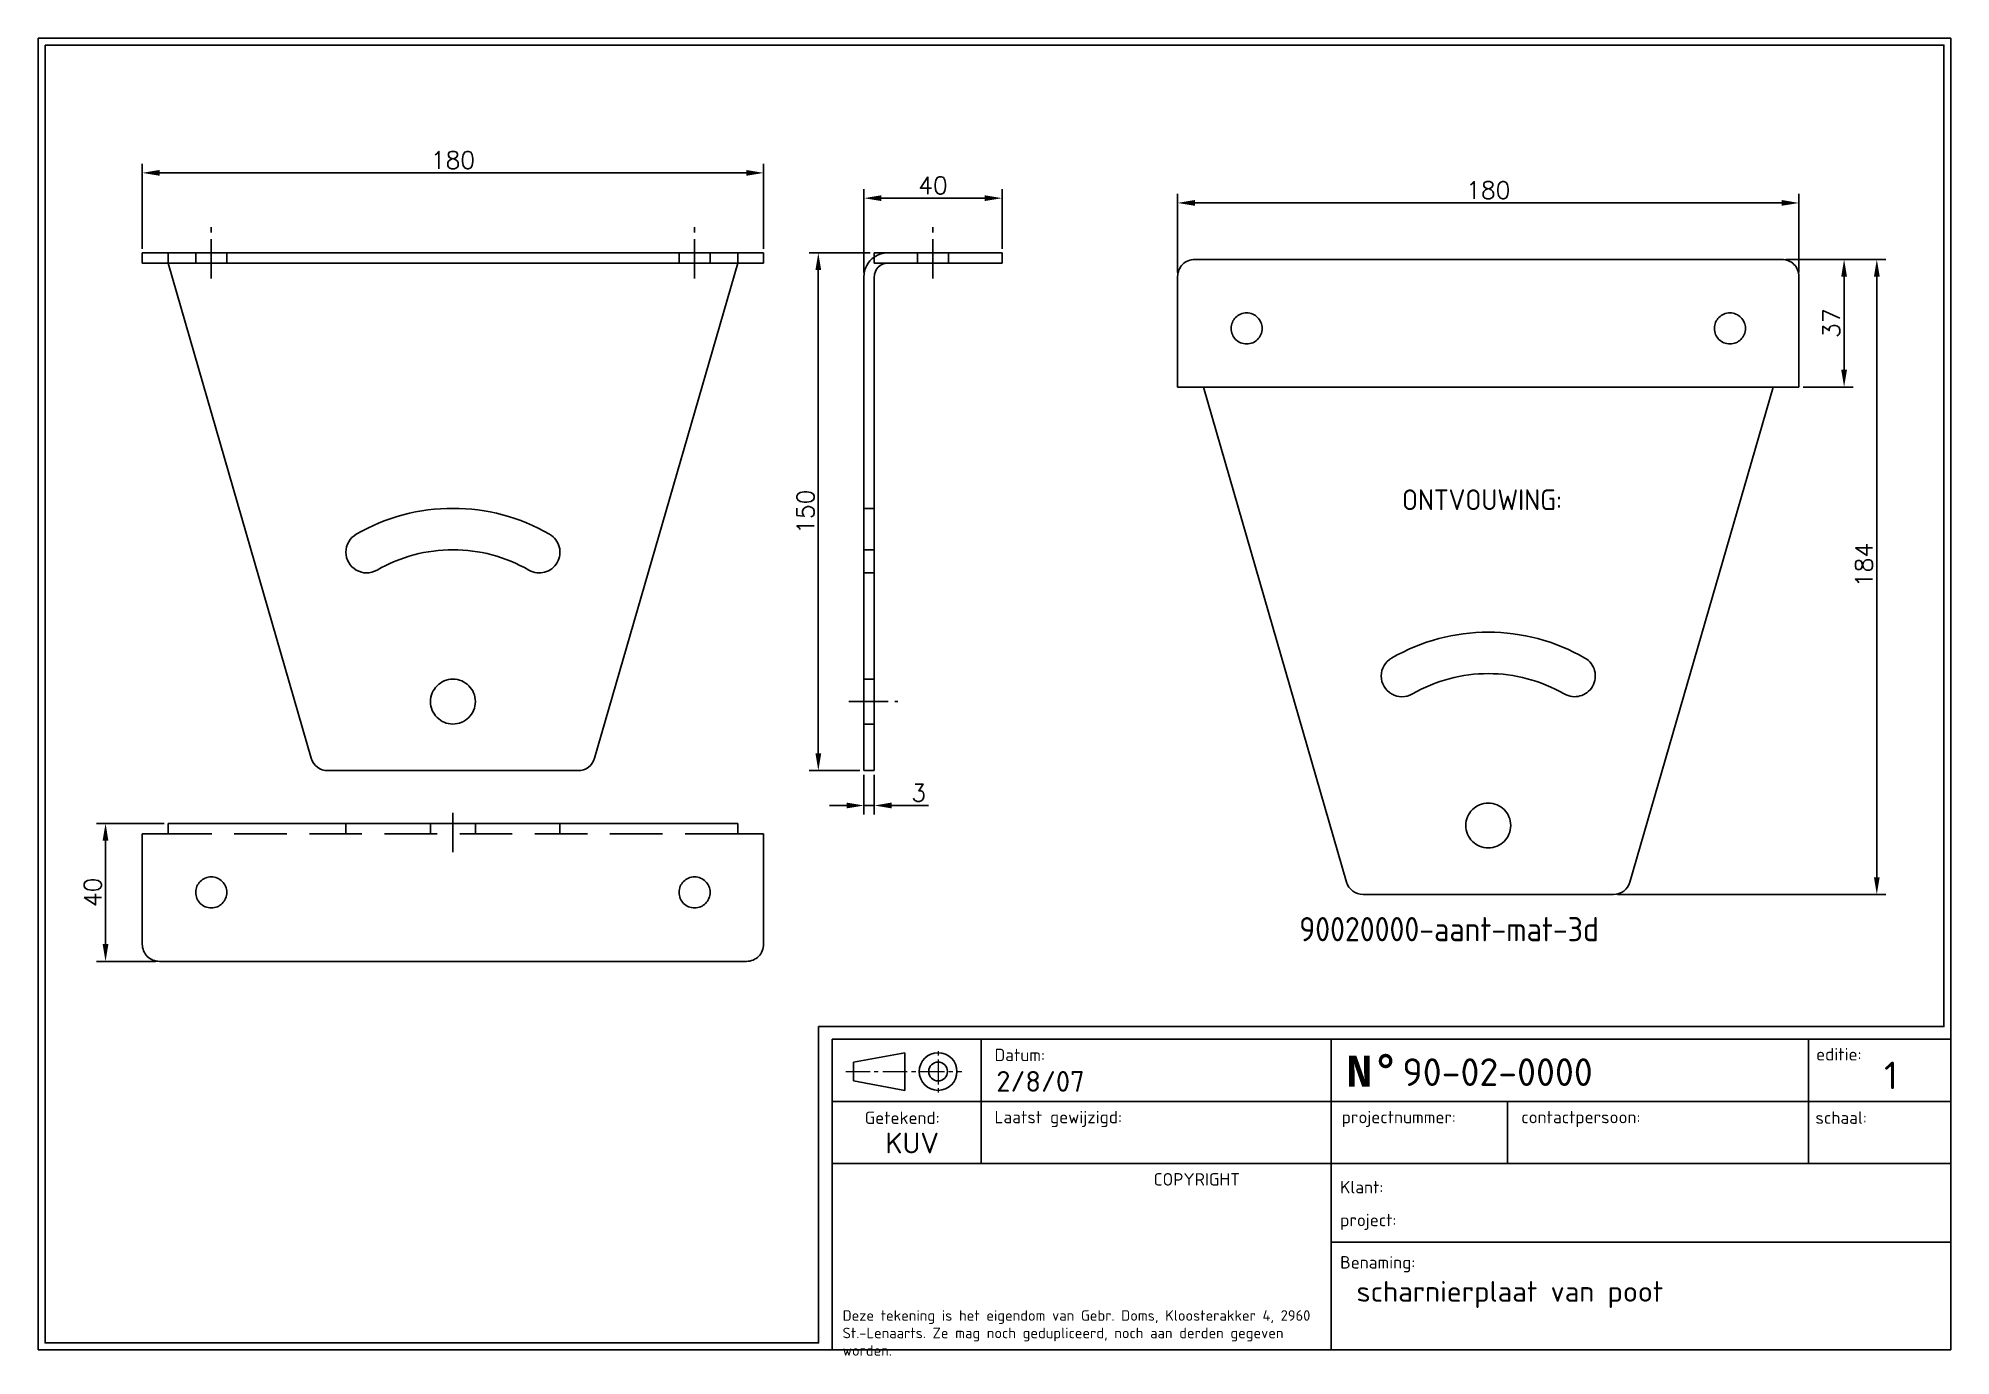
# Paper-space layout 'A4 Hor' of a CAD drawing. Extents: x 520 to 797, y 40 to 231.
# The model-space entities are those that its viewports show. They can reach past a viewport. Long polylines and large blocks are cut down to what shows.
import ezdxf
from ezdxf.enums import TextEntityAlignment as Align

# ---------------------------------------------------------------- set-up
doc = ezdxf.new("R2010")
doc.units = 0
doc.header["$LTSCALE"] = 0.15
doc.linetypes.add('Aslijn', pattern=[28.575, 19.05, -3.175, 3.175, -3.175])
doc.linetypes.add('Streeplijn', pattern=[10, 7, -3])
doc.layers.get('0').update_dxf_attribs({"linetype": 'CONTINUOUS'})
doc.layers.get('DEFPOINTS').update_dxf_attribs({"linetype": 'CONTINUOUS'})
for name, color, linetype in [('50VOL', 13, 'CONTINUOUS'), ('70VOL', 5, 'CONTINUOUS'), ('7A', 4, 'Aslijn'), ('AM_3', 6, 'Streeplijn'), ('BRANDLIJN', 93, 'CONTINUOUS')]:
    doc.layers.add(name, color=color, linetype=linetype)
doc.layers.add('View', color=9, linetype='CONTINUOUS', plot=False)
doc.styles.add('ISOCPEUR', font='isocpeur.ttf')
doc.styles.add('ROMAND', font='', dxfattribs={"height": 2})
doc.styles.add('ROMANS', font='romans.shx')
doc.styles.get("Standard").update_dxf_attribs({"font": 'isocp.shx'})
doc.styles.get('ROMAND').set_extended_font_data('romand.shx')
doc.dimstyles.new('1_OP_02$0', dxfattribs={"dimscale": 2, "dimtxt": 2.5, "dimasz": 2.5, "dimexe": 1.3, "dimexo": 0.6, "dimgap": 0.6, "dimtad": 1, "dimdec": 1, "dimdsep": 46, "dimtxsty": 'ROMANS', "dimcen": -1.5, "dimclrd": 150, "dimclre": 150, "dimclrt": 5, "dimadec": 0, "dimazin": 0, "dimtfac": 1, "dimtdec": 1, "dimtmove": 0, "dimatfit": 3, "dimfxl": 0, "dimtolj": 1, "dimtzin": 0, "dimarcsym": 0})

# ---------------------------------------------------------------- blocks, each defined once
blk = doc.blocks.new('ISO_A4')
for p, q in [((200, 287), (10, 287)), ((10, 287), (10, 10)), ((200, 10), (200, 287)), ((10, 10), (200, 10))]:
    blk.add_line(p, q)
blk = doc.blocks.new('titelhoek1')
for p, q in [((162.06, 45), (0.06, 45)), ((0.06, 45), (0.06, 0)), ((21.62, 45), (21.62, 36)), ((72.32, 0), (72.32, 45)), ((141.44, 45), (141.44, 36)), ((162.06, 45), (162.06, 0)), ((3.12, 41.69), (10.59, 43.05)), ((3.12, 41.69), (3.12, 38.96)), ((10.59, 43.05), (10.59, 37.59)), ((3.12, 38.96), (10.59, 37.59)), ((76.56, 36), (0.06, 36)), ((21.62, 36), (21.62, 27)), ((76.56, 36), (162.06, 36)), ((97.85, 36), (97.85, 27)), ((141.44, 36), (141.44, 27)), ((162.06, 27), (0.06, 27)), ((72.32, 15.59), (162.06, 15.59)), ((0.06, 0), (162.06, 0))]:
    blk.add_line(p, q)
at = {"lineweight": 9}
for p, q in [((15.39, 43.28), (15.39, 42.63)), ((15.39, 42.04), (15.39, 38.45)), ((2.04, 40.32), (5.55, 40.32)), ((6.12, 40.32), (6.72, 40.32)), ((7.37, 40.32), (10.93, 40.32)), ((11.55, 40.32), (12.15, 40.32)), ((12.78, 40.32), (16.31, 40.32)), ((16.96, 40.32), (17.53, 40.32)), ((18.15, 40.32), (18.81, 40.32)), ((15.39, 37.93), (15.39, 37.3))]:
    blk.add_line(p, q, dxfattribs=at)
for radius in [2.73, 1.36]:
    blk.add_circle((15.39, 40.32), radius)
at = {"style": 'ISOCPEUR'}
for s, p in [('Datum:', (23.56, 41.82)), ('editie:', (142.55, 41.92)), ('Getekend:', (4.75, 32.72)), ('Laatst gewijzigd:', (23.56, 32.82)), ('projectnummer:', (73.85, 32.82)), ('contactpersoon:', (99.86, 32.82)), ('schaal:', (142.46, 32.74)), ('COPYRIGHT ', (46.6, 23.8)), ('Klant:', (73.62, 22.67)), ('project:', (73.62, 17.91)), ('Benaming:', (73.62, 11.78))]:
    blk.add_text(s, height=1.8, dxfattribs=at).set_placement(p)
at = {"insert": (74.49, 42.64), "char_height": 4.5, "width": 5, "attachment_point": 1, "style": 'ROMAND'}
blk.add_mtext('{\\fMonospac821 BT|b1|i0|c0|p49;N°}', dxfattribs=at)
at = {"lineweight": 9, "insert": (1.56, 5.74), "char_height": 1.52, "width": 71.22, "attachment_point": 1, "style": 'ISOCPEUR'}
blk.add_mtext('Deze tekening is het eigendom van Gebr. Doms, Kloosterakker 4, 2960 St.-Lenaarts. Ze mag noch gedupliceerd, noch aan derden gegeven worden.', dxfattribs=at)
at = {"style": 'ISOCPEUR'}
for tag, height, p in [('TEKENINGNR', 4, (82.64, 37.03)), ('CREATING_DATE', 3, (23.82, 36.49)), ('MODIFICATION_TIME', 3, (23.82, 27.49)), ('PROJECTNR', 3, (73.74, 27.6)), ('CONTACTPERSOON', 3, (99.76, 27.6)), ('KLANTNAAM', 3, (82.92, 21.47)), ('PROJECTOMSCHRIJVING:', 3, (82.92, 16.68))]:
    blk.add_attdef(tag, text='', height=height, dxfattribs=at).set_placement(p, align=Align.BOTTOM_LEFT)
for tag, height, p in [('VERSIE', 4, (153.41, 36.56)), ('MADE_BY', 3, (11.64, 27.56)), ('SCHAAL', 3, (153.27, 27.56))]:
    blk.add_attdef(tag, text='', height=height, dxfattribs=at).set_placement(p, align=Align.BOTTOM_CENTER)
for tag, p in [('BENAMING1', (75.99, 6.97)), ('BENAMING2', (75.99, 2.97))]:
    blk.add_attdef(tag, p, '', height=3, dxfattribs=at)
blk = doc.blocks.new('*D1')
at = {"layer": '70VOL', "color": 150, "lineweight": -2}
for p, q in [((2913.36, 347.01), (2913.36, 371.17)), ((2948.36, 368.57), (2918.36, 368.57)), ((2953.36, 353.91), (2953.36, 371.17))]:
    blk.add_line(p, q, dxfattribs=at)
at = {"layer": '70VOL', "color": 150}
for points in [[(2918.36, 369.4), (2918.36, 367.73), (2913.36, 368.57)], [(2948.36, 369.4), (2948.36, 367.73), (2953.36, 368.57)]]:
    blk.add_solid(points, dxfattribs=at)
at = {"layer": 'DEFPOINTS', "color": 0}
for p in [(2913.36, 368.57), (2953.36, 352.71), (2913.36, 345.81)]:
    blk.add_point(p, dxfattribs=at)
at = {"layer": '70VOL', "color": 5, "insert": (2933.36, 372.27), "char_height": 5, "attachment_point": 5, "style": 'ROMANS'}
blk.add_mtext('\\A1;40', dxfattribs=at)
blk = doc.blocks.new('*D2')
at = {"layer": '70VOL', "color": 150, "lineweight": -2}
for p, q in [((2915.16, 352.71), (2897.54, 352.71)), ((2900.14, 347.71), (2900.14, 207.71)), ((2912.16, 202.71), (2897.54, 202.71))]:
    blk.add_line(p, q, dxfattribs=at)
at = {"layer": '70VOL', "color": 150}
for points in [[(2899.31, 347.71), (2900.98, 347.71), (2900.14, 352.71)], [(2899.31, 207.71), (2900.98, 207.71), (2900.14, 202.71)]]:
    blk.add_solid(points, dxfattribs=at)
at = {"layer": 'DEFPOINTS', "color": 0}
for p in [(2916.36, 352.71), (2900.14, 202.71), (2913.36, 202.71)]:
    blk.add_point(p, dxfattribs=at)
at = {"layer": '70VOL', "color": 5, "insert": (2896.44, 277.71), "char_height": 5, "attachment_point": 5, "rotation": 90, "style": 'ROMANS'}
blk.add_mtext('\\A1;150', dxfattribs=at)
blk = doc.blocks.new('*D3')
at = {"layer": '70VOL', "color": 150, "lineweight": -2}
for p, q in [((2913.36, 201.51), (2913.36, 190.02)), ((2916.36, 201.51), (2916.36, 190.02)), ((2908.36, 192.62), (2903.36, 192.62)), ((2913.36, 192.62), (2916.36, 192.62)), ((2921.36, 192.62), (2932.1, 192.62))]:
    blk.add_line(p, q, dxfattribs=at)
at = {"layer": '70VOL', "color": 150}
for points in [[(2908.36, 193.46), (2908.36, 191.79), (2913.36, 192.62)], [(2921.36, 193.46), (2921.36, 191.79), (2916.36, 192.62)]]:
    blk.add_solid(points, dxfattribs=at)
at = {"layer": 'DEFPOINTS', "color": 0}
for p in [(2913.36, 202.71), (2916.36, 202.71), (2916.36, 192.62)]:
    blk.add_point(p, dxfattribs=at)
at = {"layer": '70VOL', "color": 5, "insert": (2929.23, 196.32), "char_height": 5, "attachment_point": 5, "style": 'ROMANS'}
blk.add_mtext('\\A1;3', dxfattribs=at)
blk = doc.blocks.new('*D4')
at = {"layer": '70VOL', "color": 150, "lineweight": -2}
for p, q in [((2704.31, 353.91), (2704.31, 378.5)), ((2884.31, 353.91), (2884.31, 378.5)), ((2709.31, 375.9), (2879.31, 375.9))]:
    blk.add_line(p, q, dxfattribs=at)
at = {"layer": '70VOL', "color": 150}
for points in [[(2709.31, 376.73), (2709.31, 375.06), (2704.31, 375.9)], [(2879.31, 376.73), (2879.31, 375.06), (2884.31, 375.9)]]:
    blk.add_solid(points, dxfattribs=at)
at = {"layer": 'DEFPOINTS', "color": 0}
for p in [(2884.31, 375.9), (2704.31, 352.71), (2884.31, 352.71)]:
    blk.add_point(p, dxfattribs=at)
at = {"layer": '70VOL', "color": 5, "insert": (2794.31, 379.6), "char_height": 5, "attachment_point": 5, "style": 'ROMANS'}
blk.add_mtext('\\A1;180', dxfattribs=at)
blk = doc.blocks.new('*D5')
at = {"layer": '70VOL', "color": 150, "lineweight": -2}
for p, q in [((2710.61, 187.45), (2691.07, 187.45)), ((2693.67, 182.45), (2693.67, 152.45)), ((2708.11, 147.45), (2691.07, 147.45))]:
    blk.add_line(p, q, dxfattribs=at)
at = {"layer": '70VOL', "color": 150}
for points in [[(2692.83, 182.45), (2694.5, 182.45), (2693.67, 187.45)], [(2692.83, 152.45), (2694.5, 152.45), (2693.67, 147.45)]]:
    blk.add_solid(points, dxfattribs=at)
at = {"layer": 'DEFPOINTS', "color": 0}
for p in [(2711.81, 187.45), (2693.67, 147.45), (2709.31, 147.45)]:
    blk.add_point(p, dxfattribs=at)
at = {"layer": '70VOL', "color": 5, "insert": (2689.97, 167.45), "char_height": 5, "attachment_point": 5, "rotation": 90, "style": 'ROMANS'}
blk.add_mtext('\\A1;40', dxfattribs=at)
blk = doc.blocks.new('*D6')
at = {"layer": '70VOL', "color": 150, "lineweight": -2}
for p, q in [((3004.22, 347.04), (3004.22, 369.79)), ((3009.22, 367.19), (3179.22, 367.19)), ((3184.22, 347.04), (3184.22, 369.79))]:
    blk.add_line(p, q, dxfattribs=at)
at = {"layer": '70VOL', "color": 150}
for points in [[(3009.22, 368.03), (3009.22, 366.36), (3004.22, 367.19)], [(3179.22, 368.03), (3179.22, 366.36), (3184.22, 367.19)]]:
    blk.add_solid(points, dxfattribs=at)
at = {"layer": 'DEFPOINTS', "color": 0}
for p in [(3184.22, 367.19), (3004.22, 345.84), (3184.22, 345.84)]:
    blk.add_point(p, dxfattribs=at)
at = {"layer": '70VOL', "color": 5, "insert": (3094.22, 370.89), "char_height": 5, "attachment_point": 5, "style": 'ROMANS'}
blk.add_mtext('\\A1;180', dxfattribs=at)
blk = doc.blocks.new('*D7')
at = {"layer": '70VOL', "color": 150, "lineweight": -2}
for p, q in [((3180.42, 350.84), (3209.36, 350.84)), ((3206.76, 345.84), (3206.76, 171.83)), ((3131.66, 166.83), (3209.36, 166.83))]:
    blk.add_line(p, q, dxfattribs=at)
at = {"layer": '70VOL', "color": 150}
for points in [[(3205.93, 345.84), (3207.6, 345.84), (3206.76, 350.84)], [(3205.93, 171.83), (3207.6, 171.83), (3206.76, 166.83)]]:
    blk.add_solid(points, dxfattribs=at)
at = {"layer": 'DEFPOINTS', "color": 0}
for p in [(3179.22, 350.84), (3130.46, 166.83), (3206.76, 166.83)]:
    blk.add_point(p, dxfattribs=at)
at = {"layer": '70VOL', "color": 5, "insert": (3203.06, 262.29), "char_height": 5, "attachment_point": 5, "rotation": 90, "style": 'ROMANS'}
blk.add_mtext('\\A1;184', dxfattribs=at)
blk = doc.blocks.new('*D8')
at = {"layer": '70VOL', "color": 150, "lineweight": -2}
for p, q in [((3180.42, 350.84), (3199.89, 350.84)), ((3197.29, 345.84), (3197.29, 318.84)), ((3185.42, 313.84), (3199.89, 313.84))]:
    blk.add_line(p, q, dxfattribs=at)
at = {"layer": '70VOL', "color": 150}
for points in [[(3196.45, 345.84), (3198.12, 345.84), (3197.29, 350.84)], [(3196.45, 318.84), (3198.12, 318.84), (3197.29, 313.84)]]:
    blk.add_solid(points, dxfattribs=at)
at = {"layer": 'DEFPOINTS', "color": 0}
for p in [(3179.22, 350.84), (3184.22, 313.84), (3197.29, 313.84)]:
    blk.add_point(p, dxfattribs=at)
at = {"layer": '70VOL', "color": 5, "insert": (3193.59, 332.34), "char_height": 5, "attachment_point": 5, "rotation": 90, "style": 'ROMANS'}
blk.add_mtext('\\A1;37', dxfattribs=at)

msp = doc.modelspace()

# ---------------------------------------------------------------- linework, layer by layer
at = {"layer": '50VOL'}
for p, q in [((2704.31, 352.71), (2709.31, 352.71)), ((2704.31, 352.71), (2704.31, 349.71)), ((2709.31, 349.71), (2704.31, 349.71)), ((2879.31, 352.71), (2709.31, 352.71)), ((2879.31, 349.71), (2709.31, 349.71)), ((2753.26, 206.32), (2711.81, 349.71)), ((2711.81, 349.71), (2711.81, 349.71)), ((2876.81, 349.71), (2835.35, 206.32)), ((2876.81, 349.71), (2876.81, 349.71)), ((2879.31, 352.71), (2884.31, 352.71)), ((2884.31, 349.71), (2879.31, 349.71)), ((2884.31, 349.71), (2884.31, 352.71)), ((2948.36, 352.71), (2916.36, 352.71)), ((2916.36, 349.71), (2916.36, 352.71)), ((2948.36, 349.71), (2916.36, 349.71)), ((2948.36, 352.71), (2953.36, 352.71)), ((2953.36, 349.71), (2948.36, 349.71)), ((2953.36, 349.71), (2953.36, 352.71)), ((3179.22, 350.84), (3009.22, 350.84)), ((2913.36, 206.32), (2913.36, 345.81)), ((2916.36, 206.32), (2916.36, 345.81)), ((3004.22, 345.84), (3004.22, 313.84)), ((3184.22, 313.84), (3184.22, 345.84)), ((3004.22, 313.84), (3011.72, 313.84)), ((3011.72, 313.84), (3011.72, 313.84)), ((3011.72, 313.84), (3011.72, 313.84)), ((3011.72, 313.84), (3011.72, 313.83)), ((3176.72, 313.83), (3011.72, 313.84)), ((3011.72, 313.83), (3053.17, 170.45)), ((3135.26, 170.45), (3176.72, 313.83)), ((3176.72, 313.83), (3176.72, 313.84)), ((3176.72, 313.84), (3176.72, 313.84)), ((3176.72, 313.84), (3176.72, 313.84)), ((3176.72, 313.84), (3184.22, 313.84)), ((2913.36, 202.71), (2913.36, 206.32)), ((2916.36, 206.32), (2916.36, 202.71)), ((2830.55, 202.71), (2758.06, 202.71)), ((2913.36, 202.71), (2916.36, 202.71)), ((2711.81, 184.44), (2704.31, 184.44)), ((2704.31, 152.45), (2704.31, 184.44)), ((2711.81, 187.45), (2876.81, 187.45)), ((2711.81, 184.45), (2711.81, 187.45)), ((2711.81, 184.45), (2711.81, 184.44)), ((2711.81, 184.45), (2711.81, 184.45)), ((2876.81, 184.45), (2876.81, 187.45)), ((2876.81, 184.44), (2876.81, 184.45)), ((2876.81, 184.45), (2876.81, 184.45)), ((2884.31, 184.44), (2876.81, 184.44)), ((2884.31, 184.44), (2884.31, 152.45)), ((3057.97, 166.83), (3130.46, 166.83)), ((2879.31, 147.45), (2709.31, 147.45))]:
    msp.add_line(p, q, dxfattribs=at)
for centre, radius in [((3024.22, 330.84), 4.5), ((3164.22, 330.84), 4.5), ((2794.31, 222.71), 6.5), ((3094.22, 186.83), 6.5), ((2724.31, 167.45), 4.5), ((2864.31, 167.45), 4.5)]:
    msp.add_circle(centre, radius, dxfattribs=at)
for centre, radius, start, end in [((2920.26, 345.81), 6.9, 124.4174, 180), ((2920.26, 345.81), 3.9, 90, 180), ((3009.22, 345.84), 5, 90, 180), ((3179.22, 345.84), 5, 0, 90), ((2794.31, 222.71), 56, 60, 120), ((2769.31, 266.01), 6, 120, 300), ((2794.31, 222.71), 44, 60, 120), ((2819.31, 266.01), 6, 240, 60), ((3094.22, 186.83), 56, 60, 120), ((3069.22, 230.14), 6, 120, 300), ((3119.22, 230.14), 6, 240, 60), ((3094.22, 186.83), 44, 60, 120), ((2758.06, 207.71), 5, 196.1254, 270), ((2830.55, 207.71), 5, 270, 343.8746), ((3057.97, 171.83), 5, 196.1254, 270), ((3130.46, 171.83), 5, 270, 343.8746), ((2709.31, 152.45), 5, 180, 270), ((2879.31, 152.45), 5, 270, 0)]:
    msp.add_arc(centre, radius, start, end, dxfattribs=at)
at = {"layer": '7A'}
for p, q in [((2724.31, 345.29), (2724.31, 360.16)), ((2864.31, 345.29), (2864.31, 360.16)), ((2933.36, 345.29), (2933.36, 360.16)), ((2908.97, 222.71), (2923.15, 222.71)), ((2794.31, 190.51), (2794.31, 178.92))]:
    msp.add_line(p, q, dxfattribs=at)
at = {"layer": 'AM_3', "ltscale": 3.628447}
for p, q in [((2711.81, 352.71), (2711.81, 349.71)), ((2711.81, 349.71), (2711.81, 352.71)), ((2719.81, 349.71), (2719.81, 352.71)), ((2728.81, 349.71), (2728.81, 352.71)), ((2859.81, 352.71), (2859.81, 349.71)), ((2868.81, 352.71), (2868.81, 349.71)), ((2876.81, 349.71), (2876.81, 352.71)), ((2876.81, 349.71), (2876.81, 352.71)), ((2928.86, 349.71), (2928.86, 352.71)), ((2937.86, 349.71), (2937.86, 352.71)), ((2913.36, 278.71), (2916.36, 278.71)), ((2913.36, 266.71), (2916.36, 266.71)), ((2913.36, 260.01), (2916.36, 260.01)), ((2913.36, 229.21), (2916.36, 229.21)), ((2913.36, 216.21), (2916.36, 216.21)), ((2763.31, 187.45), (2763.31, 184.45)), ((2787.81, 187.45), (2787.81, 184.45)), ((2800.81, 187.45), (2800.81, 184.45)), ((2825.31, 187.45), (2825.31, 184.45))]:
    msp.add_line(p, q, dxfattribs=at)
at = {"layer": 'AM_3', "ltscale": 3.628434}
msp.add_line((2876.81, 184.45), (2711.81, 184.45), dxfattribs=at)
at = {"layer": 'AM_3'}
msp.add_arc((2920.26, 345.81), 6.9, 90, 124.4174, dxfattribs=at)

# ---------------------------------------------------------------- texts
at = {"layer": '70VOL'}
msp.add_text('ONTVOUWING:', height=6, dxfattribs=at).set_placement((3069.21, 278.19))
at = {"layer": 'BRANDLIJN', "ltscale": 0.05}
msp.add_text('90020000-aant-mat-3d', height=7, dxfattribs=at).set_placement((3039.45, 153.29, 10.81))

# ---------------------------------------------------------------- dimensions: what is measured, and where the dimension line sits
at = {"layer": '70VOL'}
for base, p1, p2, picture, middle in [((2884.31, 375.9), (2704.31, 352.71), (2884.31, 352.71), '*D4', (2794.31, 379.6)), ((2913.36, 368.57), (2953.36, 352.71), (2913.36, 345.81), '*D1', (2933.36, 372.27)), ((3184.22, 367.19), (3004.22, 345.84), (3184.22, 345.84), '*D6', (3094.22, 370.89)), ((2916.36, 192.62), (2913.36, 202.71), (2916.36, 202.71), '*D3', (2929.23, 196.32))]:
    dim = msp.add_linear_dim(base=base, p1=p1, p2=p2, dimstyle='1_OP_02$0', dxfattribs=at)
    dim.commit()
    dim.dimension.update_dxf_attribs({"geometry": picture, "text_midpoint": middle})
for base, p1, p2, picture, middle in [((2900.14, 202.71), (2916.36, 352.71), (2913.36, 202.71), '*D2', (2896.44, 277.71)), ((3197.29, 313.84), (3179.22, 350.84), (3184.22, 313.84), '*D8', (3193.59, 332.34))]:
    dim = msp.add_linear_dim(base=base, p1=p1, p2=p2, angle=90, dimstyle='1_OP_02$0', dxfattribs=at)
    dim.commit()
    dim.dimension.update_dxf_attribs({"geometry": picture, "text_midpoint": middle})
for base, p1, p2, picture, middle in [((3206.76, 166.83), (3179.22, 350.84), (3130.46, 166.83), '*D7', (3206.76, 262.29)), ((2693.67, 147.45), (2711.81, 187.45), (2709.31, 147.45), '*D5', (2693.67, 167.45))]:
    dim = msp.add_linear_dim(base=base, p1=p1, p2=p2, angle=90, dimstyle='1_OP_02$0', dxfattribs=at)
    dim.commit()
    dim.dimension.update_dxf_attribs({"geometry": picture, "text_midpoint": middle, "dimtype": 160})

psp = doc.layouts.new('A4 Hor')

# ---------------------------------------------------------------- linework, layer by layer
at = {"layer": 'View'}
psp.add_lwpolyline([(520.54, 230.06), (795.54, 230.06), (795.54, 87.89), (632.57, 87.89), (632.57, 42.06), (520.54, 42.06), (520.54, 230.06)], close=True, dxfattribs=at)

# ---------------------------------------------------------------- block references
at = {"lineweight": 0, "rotation": 270}
psp.add_blockref('ISO_A4', (509.54, 241.06), dxfattribs=at)
psp.add_blockref('titelhoek1', (634.48, 41.06)).add_auto_attribs({'TEKENINGNR': '90-02-0000', 'BENAMING1': 'scharnierplaat van poot', 'CREATING_DATE': '2/8/07', 'MADE_BY': 'KUV', 'VERSIE': '1'})

# ---------------------------------------------------------------- viewports
at = {"layer": 'View'}
vp = psp.add_viewport(center=(658.04, 136.06), size=(275, 188), view_center_point=(2951.18, 224.91), view_height=376, dxfattribs=at)
vp.dxf.flags = 0x10000  # cut along an outline
vp.dxf.clipping_boundary_handle = psp.add_lwpolyline([(520.54, 230.06), (795.54, 230.06), (795.54, 87.89), (632.57, 87.89), (632.57, 42.06), (520.54, 42.06), (520.54, 230.06)], format="xyb", close=True, dxfattribs={"invisible": 1}).dxf.handle

doc.saveas('drawing.dxf')
